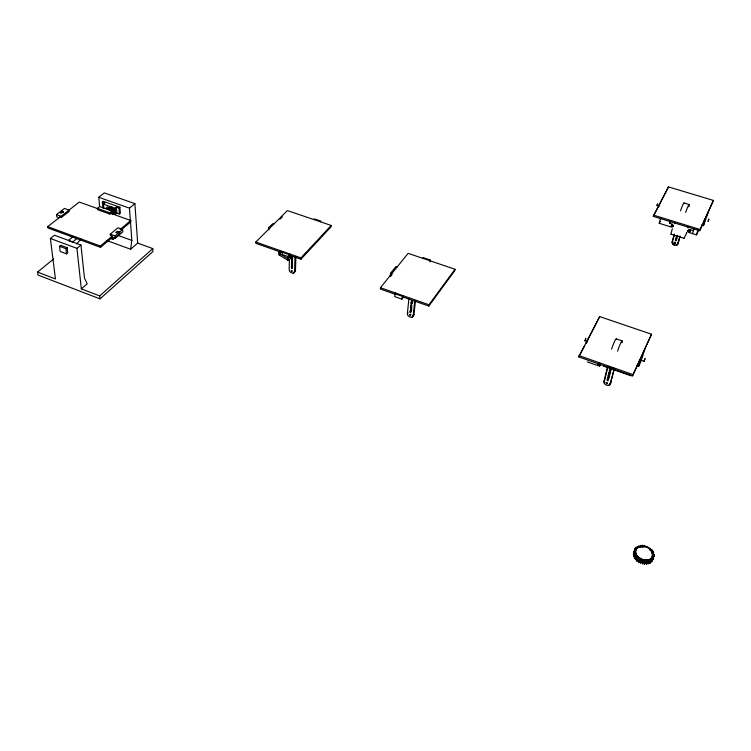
<?xml version="1.0" encoding="UTF-8"?>
<svg xmlns="http://www.w3.org/2000/svg" width="751" height="751" viewBox="0 0 751 751"><rect width="100%" height="100%" fill="white"/><g stroke="black" fill="none" stroke-linecap="round" stroke-linejoin="round"><path stroke-width="1.13" d="M598.331 364.179C598.556 363.719 599.073 362.404 598.5 363.747M599.908 364.742L600.293 363.888M289.952 255.331L300.963 259.198L331.116 226.718L331.182 225.45L287.38 210.58L255.809 242.029L255.809 243.315L282.245 252.618M268.886 229.806L268.914 227.506L272.697 223.732L273.796 224.108M278.752 251.613L278.696 254.739L287.614 260.081L288.722 260.466L291.914 257.077M279.794 255.124L279.87 251.303M282.92 251.557L282.282 252.223L282.235 254.551L289.032 256.945L290.628 255.256M287.614 260.081L287.708 256.241M288.722 260.466L288.853 255.237M289.032 256.945L289.726 253.951L289.698 255.237M289.407 259.555L289.154 269.571C288.844 272.266 293.923 274.95 294.58 271.505L295.002 257.03M672.211 226.633L673.3 226.089L672.267 225.131L671.788 225.244L672.99 225.441L673.131 226.436L671.554 226.117L673.056 226.567L671.319 226.023L672.802 226.699M293.265 273.12L295.453 270.829L295.885 257.171M408.901 298.86L407.361 313.627C406.967 316.509 412.243 319.081 413.172 315.692L414.768 300.926M408.15 312.876L407.361 313.627M300.963 259.198L301.01 257.912L331.182 225.45M679.984 235.936C678.866 238.489 679.336 246.76 674.276 245.155C669.676 243.24 674.248 237.185 674.37 234.181M291.21 255.828L290.196 257.199L291.163 254.946L290.43 256.804L291.191 255.997M113.532 212.815C118.649 208.553 111.279 216.645 113.335 213.81C113.823 212.674 113.317 211.397 112.659 210.449C111.054 207.238 107.881 209.294 105.722 208.374L107.393 207.032L109.336 207.727L111.101 206.976L113.007 207.774L114.95 210.289L115.429 214.288L113.392 213.556M598.406 364.789L598.838 363.146L598.078 365.174L598.8 363.09L598.303 364.995M642.856 563.823L644.208 560.077L643.203 563.297L642.405 563.719L643.063 559.608C656.937 563.372 653.858 545.292 642.349 546.371C638.378 545.893 634.182 549.798 636.059 553.816C636.688 558.904 646.32 557.899 642.405 563.719M644.105 546.531L644.978 545.695L645.24 546.794M638.876 562.311C640.152 555.759 642.171 560.424 638.876 562.311C637.477 560.068 641.101 562.386 642.143 562.593M673.29 225.948C668.841 224.587 675.027 225.234 672.652 226.671M672.258 225.826C674.961 226.896 670.042 224.605 671.873 225.244M291.294 255.378L291.247 255.669M690.066 230.904L688.958 230.275L690.244 230.81L688.958 230.294L688 230.792L688.085 231.346L688.958 230.294L690.216 231.205L688.751 230.951L689.972 231.017M402.367 296.776L428.802 306.089L454.834 270.548L455.003 269.271L408.112 253.331L380.447 287.717L380.335 289.013L395.758 294.448M390.257 276.161L390.511 273.326L396.049 266.455L397.223 266.858M391.571 275.026L391.693 273.74L390.511 273.326M677.496 236.978C674.379 237.354 677.993 239.325 676.238 236.884M689.681 231.111L688.376 230.21L688.019 231.205M395.495 293.012L394.66 296.598L401.907 299.151L403.315 297.321M689.85 231.026C688.329 231.637 687.747 229.308 689.765 230.82C685.945 229.937 690.648 232.575 689.869 232.05M401.907 299.151L402.752 295.565L402.62 296.861M647.7 559.899L647.85 561.016L646.62 560.021L645.682 563.006L646.93 563.776M641.73 546.381L640.519 545.414L640.659 546.503M412.703 316.143L413.961 314.622L415.444 301.001M600.387 363.953L599.467 366.159L600.471 363.822L600.265 364.366M429.976 261.864L430.192 259.996L423.179 257.612L422.663 258.278M428.802 306.089L428.962 304.784L455.003 269.271M107.017 240.592L130.608 249.238L131.847 240.433L129.463 208.149L134.898 203.662L104.323 192.885L98.766 197.269L99.611 206.469L97.386 208.384L97.508 209.66L109.881 214.091L110.998 213.171M622.128 342.785L622.297 341.583A9.65 1.004 -71 0 0 620.852 342.747A9.65 1.004 -71 0 0 617.566 351.215M598.847 363.296L598.631 364.16L598.866 363.231M614.018 369.248L610.366 383.874C609.033 387.14 603.344 384.803 603.935 381.583L607.512 366.957M604.471 381.029L607.831 366.882M657.632 203.793L656.918 205.699L657.51 204.291M292.815 257.922L292.055 258.194L291.792 257.18M599.824 365.54L599.514 366.009L600.293 363.813M674.501 234.434L672.229 242.32M688.874 206.75L689.118 205.53A8.252 0.723 -71.7 0 0 688.329 205.624A8.252 0.723 -71.7 0 0 685.701 212.486M652.103 559.317L652.91 559.326L652.272 558.537M652.657 555.346L653.858 556.35L652.469 556.191M578.721 356.913L599.702 316.612L651.549 334.223L632.549 375.847L578.721 356.913L584.71 345.62M673.253 225.901L671.403 224.981L671.798 225.253M599.702 316.612L585.799 343.564M634.229 553.759L633.525 553.309L634.407 552.989M610.253 383.714L614.318 369.163M653.239 216.344L668.503 186.915L713.45 200.433L699.66 230.707L653.239 216.344L668.503 186.915M585.733 339.001L585.846 338.213L584.935 340.766L587.122 341.527M597.937 365.624L598.312 364.902M671.45 227.093L659.247 223.3L660.664 217.771M409.605 314.791C411.36 317.391 409.886 313.129 410.215 315.148M672.802 224.277L669.563 223.272L670.145 221.029M632.549 375.847L651.549 334.223M600.011 364.47L600.246 363.906M670.887 234.143L672.342 228.736M639.523 360.752L639.11 362.311L640.631 359.025L638.707 366.253L636.848 365.596M641.589 359.56L644.705 349.562M677.214 244.788L679.805 237.297M692.516 233.645L693.924 228.586M613.774 368.459L613.614 369.06L613.924 368.328M689.193 232.603L696.506 234.875L698.054 229.327M699.66 230.707L713.45 200.433M704.673 219.874L704.26 221.32L705.358 218.954L703.452 225.675L701.443 225.056M708.4 211.801L703.452 225.675M600.068 364.301L599.927 364.808M633.525 553.309L635.102 548.568L636.482 548.943M634.238 552.041L635.102 548.568M634.21 555.242C632.492 554.942 633.722 550.671 635.646 551.478M635.252 549.582L636.106 547.348L637.411 547.93M635.506 549.328L636.106 547.348M634.905 556.81L633.656 556.181L634.557 553.205L635.778 552.896M633.769 556.547L634.557 553.205M635.224 554.848C637.881 554.585 636.313 559.758 634.323 557.833L635.224 554.848L636.275 554.322M634.52 558.181L635.421 555.205M635.459 555.806L636.059 553.816L634.67 553.562M636.285 556.425C638.998 555.806 637.43 560.95 635.374 559.401L637.13 555.702L636.219 558.688M635.656 559.739L636.566 556.754M639.918 547.395L640.519 545.414M640.34 547.348L640.941 545.367M637.693 557.862C640.359 556.876 638.801 561.964 636.782 560.837L638.284 556.97L637.374 559.955L636.932 559.514M637.13 561.128L638.04 558.153M641.88 547.319L642.49 545.329L643.476 546.437M642.33 547.348L642.931 545.357M638.472 562.077L639.702 558.077L639.786 559.326M643.917 547.573L644.527 545.592M640.368 563.053C640.772 556.866 643.851 558.622 640.81 563.222M613.595 368.441L613.436 369.116L613.68 368.488M644.471 564.057L645.4 561.072L644.856 559.964L643.926 562.95L644.471 564.057L645.991 560.039L644.921 564.085M649.953 550.502L650.573 548.512L649.108 548.662M646.48 564.048L647.418 561.063M646.911 564.001C646.808 555.815 650.432 563.128 649.24 559.467M651.361 551.919L651.981 549.929L650.441 549.816M643.288 562.856L647.334 562.762L648.357 563.691L649.737 559.242L651.267 559.833L650.554 558.753M648.357 563.691L649.681 560.584M652.225 553.121L652.854 551.14L651.502 551.121M652.431 553.478L652.854 551.14M690.094 230.05L689.756 229.722L690.535 230.05M648.301 562.443L650 563.006L650.939 560.021M650 563.006L651.267 559.833M653.004 554.754L653.633 552.764L652.243 552.52M650.019 561.419C651.84 563.372 653.52 558.556 651.596 557.805M651.342 562.02L652.535 558.782M652.628 553.947C655.116 553.834 653.548 559.814 652.3 556.651M653.99 554.416L653.07 557.749L651.887 557.411M651.502 560.622L652.328 560.772L653.436 557.486M652.91 559.326L653.933 556.012M609.455 367.155L613.67 369.004M613.558 368.319L613.389 368.534M645.869 546.981L646.996 546.352L646.968 547.413M650.573 548.512L649.99 549.385M636.782 560.837L637.205 560.086M671.432 225.009L673.272 225.891M675.168 223.009L674.783 223.789L675.14 223.019M642.49 545.329L642.349 546.371M600.19 364.714L599.88 365.446L600.162 364.902M585.395 339.996L584.982 340.776M289.679 255.819L289.755 255.669M674.811 242.179L675.571 243.024M676.735 239.898C674.023 239.644 676.294 242.235 675.975 240.142M638.707 366.253L641.316 360.593M290.327 256.804L290.618 256.758M696.506 234.875L698.411 230.773M290.656 255.312C292.026 254.336 290.205 255.847 290.243 255.997M694.309 228.604L693.351 230.641L690.103 229.637M684.067 238.264L686.517 233.27M609.07 385.254L609.652 384.043M676.679 245.126L677.862 243.69M609.39 385.103L609.972 383.892M676.961 244.967L677.383 244.094M609.915 384.7L610.497 383.489M610.112 384.446L610.948 382.663M677.618 244.328L678.284 242.902M676.369 245.239L676.792 244.366M673.938 245.004L674.37 244.122M674.276 245.155L674.708 244.272M672.455 243.549L672.877 242.676M604.386 383.583L604.977 382.381M672.614 243.84L673.046 242.967L672.821 244.122M673.056 244.385L673.487 243.502M603.935 381.583L604.527 380.381M672.286 242.029L672.708 241.146M603.879 381.902L604.471 380.701M672.22 242.629L672.643 241.756M672.248 242.939L672.68 242.057M669.563 223.272L670.577 221.263M659.247 223.3L660.289 221.301M586.522 343.085L587.789 340.701M658.449 207.267L659.66 204.976M652.328 560.772L652.29 560.265M690.46 230.172L689.897 229.806M686.818 232.575L686.386 233.279L686.78 232.5M688.329 227.102L687.963 227.863L688.282 227.027M644.142 361.297L645.025 358.706L644.142 361.297L639.73 359.785M647.559 547.704L648.883 547.301L648.573 548.296M651.981 549.929L651.155 550.643M635.374 559.401L635.797 558.922M412.196 317.091L412.994 316.021M413.172 315.692L413.961 314.622M412.459 316.941L413.904 314.922M684.058 238.264L670.906 234.199M429.675 260.663L430.192 259.996M390.52 276.34L391.975 274.528M677.806 235.842C674.933 235.345 677.609 238.142 677.102 235.955M677.055 238.64L675.891 238.414M114.837 212.721L113.119 213.368M76.602 243.915L81.033 239.006M293.801 272.913L295.274 271.355M294.58 271.505L295.49 270.529M293.547 273.035L295.453 270.829M302.878 256.466L306.511 252.571M320.255 221.742L320.846 221.123L314.247 218.888L313.655 219.508M281.39 251.989L279.823 253.622L287.652 258.569M279.879 219.301L282.367 216.814M53.668 258.954L37.55 272.087L37.954 275.035L99.996 298.879L152.979 251.482L152.8 248.6L137.668 243.089L130.608 249.238M99.996 298.879L99.705 295.922L152.8 248.6M689.174 231.806L689.728 231.759L688.094 231.336L689.793 231.824L688.085 231.177M99.705 295.922L81.343 288.882L87.191 283.803L84.459 278.058L80.958 245.042L54.494 235.232L50.392 238.48L55.443 278.95L37.55 272.087M110.923 238.621L113.119 239.428L120.695 233.017M113.119 239.428L112.941 237.372L115.25 238.217L122.826 231.806L122.648 229.506L117.898 227.788L110.275 234.162L110.388 235.448L111.983 236.03L112.115 237.569L100.493 247.351L47.857 227.929L47.698 226.642L60.333 216.814M121.934 229.299L130.871 221.77L130.777 220.503L109.956 213.049M115.25 238.217L115.053 235.898L122.648 229.506M100.493 247.351L100.371 246.056L111.993 236.283M120.047 229.524L130.777 220.503M292.599 259.743C292.543 257.255 290.909 260.24 292.449 259.517M81.343 288.882L76.931 248.356L80.958 245.042M115.429 214.288L116.903 213.087L119.456 213.997L120.367 213.246L119.888 207.21L103.309 201.324L102.38 202.066L102.925 208.093M66.529 253.857L67.74 252.852L67.149 247.699L60.793 245.324L59.564 246.319L60.183 251.472L66.529 253.857L65.928 248.694L67.149 247.699M113.42 212.045L115.081 210.693M113.504 212.439L115.156 211.087L114.931 208.252L116.405 207.051L118.968 207.961L119.888 207.21M113.514 213.181L115.175 211.82M113.448 213.509L115.11 212.157M113.335 213.81L114.997 212.458M112.368 210.073L114.03 208.722M109.881 214.091L109.768 212.815L112.012 210.993L99.658 206.572M112.659 210.449L114.321 209.097M112.903 210.834L114.565 209.482M113.119 211.238L114.781 209.886M113.298 211.641L114.95 210.289M110.575 208.665L112.246 207.314M110.96 208.872L112.631 207.52M111.345 209.125L113.007 207.774M111.702 209.407L113.373 208.055M112.049 209.726L113.711 208.374M76.921 238.489L72.556 242.038L68.341 240.48L72.716 236.94M107.919 208.759L109.824 207.229M107.665 209.069L110.406 207.004M109.073 208.318L110.744 206.966M109.43 208.327L111.101 206.976M109.806 208.393L111.477 207.041M110.19 208.506L111.861 207.154M653.06 551.487L652.018 552.013M634.323 557.833L634.877 557.458M103.798 208.177L103.431 204.159L104.915 202.967L102.38 202.066M59.019 217.696L56.785 216.889L56.503 214.579L61.141 216.269L79.277 202.066L97.902 208.731M59.742 216.983L61.291 217.546L69.176 211.397L69.036 210.12L64.426 208.459L56.503 214.579M61.967 211.144L60.38 212.373L61.92 212.927L63.506 211.707L61.967 211.144L60.437 212.88M60.822 213.021L62.023 211.66M688.507 230.341C688.751 230.82 687.775 230.304 688.958 230.304M677.655 235.429L676.904 235.457M671.544 225.206L672.408 225.891M633.656 556.181L634.332 555.928M671.563 226.182L671.084 226.192L671.619 226.182M689.315 231.815L689.456 231.768M671.422 226.042L671.544 226.135M412.693 302.747C409.276 302.127 413.144 300.409 411.586 302.315M411.698 303.151L412.327 303.226M411.895 310.191C408.751 309.853 411.942 307.628 410.957 309.816M654.018 554.773L652.685 554.848M611.352 369.135L610.807 369.126M610.976 370.637L610.441 370.628M610.61 372.139L610.065 372.13M610.234 373.641L609.699 373.632M609.868 375.134L609.324 375.125M609.493 376.626L608.958 376.617M609.127 378.119L608.582 378.11M690.244 230.219L690.038 230.088M634.163 554.416L633.431 554.895M412.712 301.292L411.848 300.794M411.435 305.347C412.806 303.62 409.079 304.587 411.905 305.741M411.914 308.745L411.06 308.248M410.797 311.299C412.355 309.759 408.366 310.304 411.107 311.599M652.535 553.44L653.633 552.764M587.366 361.926L598.322 365.793M635.684 552.379L634.313 551.563M675.074 242.855C672.84 243.164 676.548 244.751 675.233 242.92M411.914 307.262L411.219 306.765M411.126 314.66L410.515 314.312M635.684 550.99L634.426 550.323L635.881 550.145M652.281 559.035L650.967 558.444M683.926 202.958L689.071 204.516M653.539 215.124L700.007 229.487M671.807 226.408L672.342 226.708M616.318 338.917L622.25 340.954M268.914 227.506L270.013 227.882M255.809 242.029L301.01 257.912M579.021 355.608L632.896 374.533M282.282 252.223L289.097 254.617M610.366 367.737L613.314 368.769M380.447 287.717L428.962 304.784M603.466 366.103L631.112 375.829M394.932 293.735L402.189 296.288M98.766 197.269L129.463 208.149M103.431 204.159L114.931 208.252M107.008 208.412L111.12 209.876M97.386 208.384L109.768 212.815M688.723 231.768L688.226 231.421L688.705 231.815M63.046 212.026L63.563 212.214M118.405 235.542L131.847 240.433M110.275 234.162L115.053 235.898M47.698 226.642L100.371 246.056M50.392 238.48L76.931 248.356M59.564 246.319L65.928 248.694M636.05 549.694L634.933 548.868M636.773 548.559L635.853 547.592M638.256 560.687L638.791 561.063M676.951 235.983L676.613 235.485M637.815 547.62L637.13 546.568L638.632 547.141M292.571 266.004L292.28 265.432M292.533 267.478L292.242 266.905M639.129 546.925L638.707 545.827L640.096 546.625M635.374 557.308L635.881 558.2M649.99 562.152L650.319 562.809M648.451 562.649L648.733 563.569M61.141 216.269L61.291 217.546M112.012 210.993L112.284 214.223M116.405 207.051L116.903 213.087M118.968 207.961L119.456 213.997M134.898 203.662L137.668 243.089M680.537 210.909A8.242 0.751 -71.7 0 1 684.058 203.211M611.596 349.149A9.632 1.051 -71 0 1 614.891 340.701A9.632 1.051 -71 0 1 616.383 339.546M110.669 210.477A1.502 0.958 47.9 0 1 111.467 212.636M110.763 210.036A2.131 1.361 47.9 0 1 112.152 211.923A2.131 1.361 47.9 0 1 111.448 213.322M109.12 209.886A2.131 1.361 47.9 0 1 110.303 209.82M606.32 382.972C607.352 385.404 608.376 381.639 606.32 382.972M607.052 380.006C608.085 382.437 609.108 378.664 607.052 380.006M607.418 378.523C608.46 380.954 609.483 377.171 607.418 378.523M607.784 377.03C608.826 379.462 609.85 375.678 607.784 377.03M608.15 375.538C609.192 377.978 610.225 374.176 608.15 375.538M608.526 374.036C609.568 376.486 610.591 372.674 608.526 374.036M608.892 372.534C609.934 374.984 610.967 371.172 608.892 372.534M609.268 371.032C610.31 373.482 611.342 369.661 609.268 371.032M609.634 369.52C610.685 371.98 611.718 368.15 609.634 369.52M675.449 239.015C676.322 241.184 677.271 237.663 675.449 239.015M708.109 221.245L708.85 219.142L708.109 221.245M291.557 260.353C292.139 262.709 293.491 259.508 291.557 260.353M291.519 261.836C292.101 264.183 293.453 261.001 291.519 261.836M291.472 263.319C292.055 265.666 293.416 262.484 291.472 263.319M291.435 264.803C292.017 267.14 293.369 263.967 291.435 264.803M291.397 266.276C291.979 268.614 293.331 265.45 291.397 266.276M291.36 267.75C291.942 270.088 293.284 266.924 291.36 267.75M291.275 270.689C291.857 273.017 293.2 269.862 291.275 270.689M410.863 302.906C411.388 305.319 413.003 302.062 410.863 302.906M410.553 305.892C411.069 308.295 412.684 305.056 410.553 305.892M410.393 307.384C410.91 309.787 412.524 306.549 410.393 307.384M409.924 311.843C410.44 314.228 412.046 311.008 409.924 311.843M118.911 231.787L117.391 233.073L115.804 232.491L117.325 231.214L118.911 231.787"/></g></svg>
